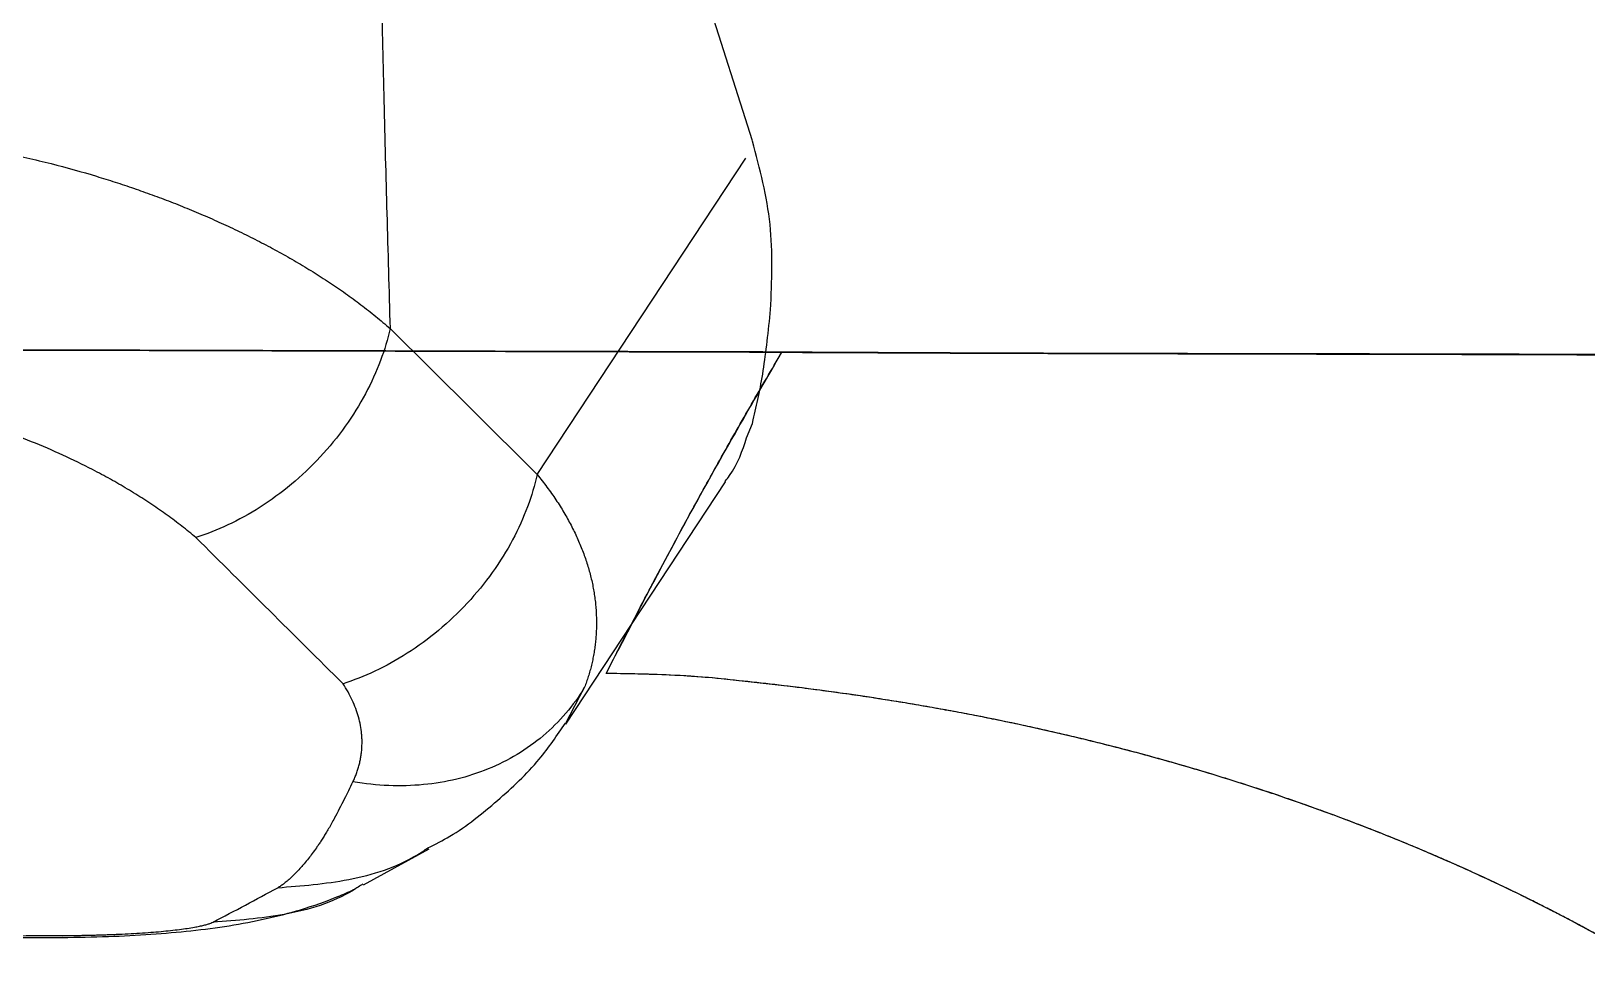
# Model space of a CAD drawing. Extents: x 956 to 1028, y 499 to 635.
# Drawn here: x 981.09 to 983.815, y 581.276 to 582.888 of the extents above; entities that cross this region are included whole.
import ezdxf

# ---------------------------------------------------------------- set-up
doc = ezdxf.new("R2010")
doc.units = 0
doc.header["$MEASUREMENT"] = 0
doc.layers.add('1', color=4, linetype='Continuous')

# ---------------------------------------------------------------- blocks, each defined once
blk = doc.blocks.new('2020 HS PILLOW')
at = {"layer": '1', "color": 2}
for p, q in [((-5.8034, -0.0127), (-5.8027, -0.0108)), ((-6.3305, -0.1013), (-6.4452, -0.1647)), ((-6.6848, -0.3827), (-6.9647, -0.8072)), ((-6.6841, -0.3831), (-6.7176, -0.4473)), ((-6.6345, -0.8199), (-6.9998, -1.374)), ((-7.0118, -1.4041), (-6.3581, -3.4563))]:
    blk.add_line(p, q, dxfattribs=at)
at = {"layer": '1', "color": 2, "flags": 128}
for points in [[(-6.3769, -1.0757), (-6.5212, -0.9324), (-6.6345, -0.8199)], [(-7.0014, -0.8843), (-7.0115, -0.9091), (-7.0128, -0.9158)]]:
    blk.add_lwpolyline(points, dxfattribs=at)
at = {"layer": '1', "color": 2}
for points, knots in [([(5.8034, -0.0127), (5.5758, -0.0117), (5.1207, -0.0097), (4.4379, -0.0073), (3.7551, -0.0052), (3.0724, -0.0034), (2.3896, -0.0021), (1.7069, -0.001), (1.0241, -0.0003), (0.3414, 0), (-0.3414, 0), (-1.0241, -0.0003), (-1.7069, -0.001), (-2.3896, -0.0021), (-3.0724, -0.0034), (-3.7551, -0.0052), (-4.4379, -0.0073), (-5.1207, -0.0097), (-5.5758, -0.0117), (-5.8034, -0.0127)], [0, 0, 0, 0, 0.058824, 0.117648, 0.176472, 0.235295, 0.294119, 0.352942, 0.411765, 0.470588, 0.529412, 0.588235, 0.647058, 0.705881, 0.764705, 0.823528, 0.882352, 0.941176, 1, 1, 1, 1]), ([(5.8027, -0.0093), (4.0523, -0.005), (0.1838, 0.0045), (-3.6846, -0.0044), (-5.8027, -0.0093)], [0, 0, 0, 0, 0.452479, 1, 1, 1, 1]), ([(-5.8027, -0.0093), (-5.8297, -0.0097), (-5.8824, -0.0105), (-5.9826, -0.0157), (-6.0994, -0.0281), (-6.2065, -0.0517), (-6.2748, -0.0761), (-6.3056, -0.0893), (-6.3155, -0.0942), (-6.3167, -0.0947)], [0, 0, 0, 0, 0.134155, 0.260922, 0.509099, 0.767284, 0.920658, 0.990549, 1, 1, 1, 1]), ([(-5.8034, -0.0127), (-5.8066, -0.0127), (-5.8131, -0.0127), (-5.8227, -0.0128), (-5.8323, -0.0129), (-5.8418, -0.0131), (-5.8512, -0.0133), (-5.8605, -0.0135), (-5.8698, -0.0138), (-5.879, -0.0141), (-5.8881, -0.0144), (-5.9086, -0.0152), (-5.9394, -0.0168), (-5.9768, -0.0197), (-6.0091, -0.0232), (-6.0301, -0.0264), (-6.0433, -0.0289), (-6.051, -0.0307), (-6.0576, -0.0325), (-6.063, -0.0343), (-6.0657, -0.0356), (-6.067, -0.0362)], [0, 0, 0, 0, 0.02507, 0.049985, 0.074783, 0.099504, 0.124186, 0.148867, 0.173587, 0.198385, 0.223298, 0.248366, 0.368821, 0.491766, 0.615218, 0.740909, 0.792607, 0.844158, 0.895769, 0.947648, 1, 1, 1, 1]), ([(-6.3294, -0.103), (-6.3239, -0.0993), (-6.2827, -0.0719), (-6.193, -0.045), (-6.1086, -0.0391), (-6.067, -0.0362)], [0, 0, 0, 0, 0.072984, 0.542572, 1, 1, 1, 1]), ([(-6.1802, -0.0964), (-6.2218, -0.0997), (-6.306, -0.1063), (-6.3958, -0.1341), (-6.4372, -0.162), (-6.4432, -0.166)], [0, 0, 0, 0, 0.454798, 0.921395, 1, 1, 1, 1]), ([(-6.2796, -0.2181), (-6.2778, -0.2149), (-6.2744, -0.2087), (-6.2695, -0.1999), (-6.2647, -0.192), (-6.2602, -0.1847), (-6.2559, -0.178), (-6.2519, -0.172), (-6.2468, -0.1647), (-6.2408, -0.1564), (-6.2337, -0.147), (-6.2271, -0.139), (-6.22, -0.1309), (-6.2129, -0.1233), (-6.2053, -0.1157), (-6.1982, -0.1092), (-6.1916, -0.1038), (-6.1856, -0.0994), (-6.182, -0.0974), (-6.1802, -0.0964)], [0, 0, 0, 0, 0.048239, 0.094105, 0.137612, 0.178773, 0.217603, 0.254119, 0.288334, 0.355559, 0.417313, 0.487162, 0.539223, 0.617936, 0.695814, 0.772891, 0.849237, 0.924916, 1, 1, 1, 1]), ([(-6.4432, -0.166), (-6.4562, -0.1726), (-6.4996, -0.1944), (-6.5652, -0.248), (-6.6353, -0.3127), (-6.6694, -0.3631), (-6.6841, -0.3847)], [0, 0, 0, 0, 0.1360178, 0.4531227, 0.7648096, 1, 1, 1, 1]), ([(-6.2796, -0.2181), (-6.2856, -0.2294), (-6.2969, -0.2506), (-6.3072, -0.2718), (-6.312, -0.2817)], [0, 0, 0, 0, 0.535521, 1, 1, 1, 1]), ([(-6.7176, -0.4473), (-6.6981, -0.4152), (-6.6735, -0.3865), (-6.6164, -0.3383), (-6.5838, -0.3187), (-6.5132, -0.2898), (-6.4752, -0.2806), (-6.3957, -0.2731), (-6.3542, -0.2747), (-6.312, -0.2817)], [0, 0, 0, 0, 0.25, 0.25, 0.5, 0.5, 0.75, 0.75, 1, 1, 1, 1]), ([(-6.312, -0.2817), (-6.3131, -0.2841), (-6.3154, -0.2891), (-6.3183, -0.2965), (-6.3208, -0.304), (-6.323, -0.3115), (-6.3247, -0.3191), (-6.3261, -0.3268), (-6.3271, -0.3345), (-6.3277, -0.3422), (-6.3279, -0.35), (-6.3278, -0.3579), (-6.327, -0.3681), (-6.3253, -0.3807), (-6.3219, -0.3954), (-6.3171, -0.4101), (-6.311, -0.4247), (-6.3036, -0.4392), (-6.2976, -0.4488), (-6.2946, -0.4535)], [0, 0, 0, 0, 0.043075, 0.086204, 0.129425, 0.172775, 0.216288, 0.260003, 0.303954, 0.348175, 0.392703, 0.437569, 0.482807, 0.568238, 0.653695, 0.73939, 0.825535, 0.912337, 1, 1, 1, 1]), ([(-6.6345, -0.8199), (-6.6375, -0.8162), (-6.6434, -0.8089), (-6.6518, -0.7979), (-6.6599, -0.7868), (-6.6675, -0.7757), (-6.6747, -0.7646), (-6.6815, -0.7534), (-6.6879, -0.7423), (-6.6939, -0.7311), (-6.6996, -0.72), (-6.7048, -0.7089), (-6.7096, -0.6978), (-6.7141, -0.6867), (-6.7182, -0.6756), (-6.7218, -0.6646), (-6.7252, -0.6536), (-6.7281, -0.6426), (-6.7307, -0.6317), (-6.7329, -0.6208), (-6.7347, -0.61), (-6.7362, -0.5992), (-6.7373, -0.5886), (-6.738, -0.5779), (-6.7384, -0.5674), (-6.7385, -0.5569), (-6.7382, -0.5465), (-6.7376, -0.5362), (-6.7367, -0.5259), (-6.7354, -0.5158), (-6.7338, -0.5057), (-6.7319, -0.4957), (-6.7296, -0.4858), (-6.7271, -0.476), (-6.7242, -0.4663), (-6.7211, -0.4568), (-6.7188, -0.4504), (-6.7176, -0.4473)], [0, 0, 0, 0, 0.031376, 0.062576, 0.093602, 0.124453, 0.155132, 0.185639, 0.215975, 0.24614, 0.276136, 0.305964, 0.335624, 0.365117, 0.394446, 0.423609, 0.452609, 0.481447, 0.510123, 0.538639, 0.566995, 0.595193, 0.623235, 0.65112, 0.678851, 0.706428, 0.733853, 0.761126, 0.78825, 0.815225, 0.842053, 0.868735, 0.895272, 0.921665, 0.947917, 0.974028, 1, 1, 1, 1]), ([(-6.6345, -0.8199), (-6.6264, -0.7833), (-6.6122, -0.7442), (-6.5812, -0.6863), (-6.5693, -0.6671), (-6.5428, -0.6299), (-6.5281, -0.6119), (-6.4964, -0.5778), (-6.4795, -0.5617), (-6.4441, -0.5322), (-6.4258, -0.5188), (-6.3697, -0.4829), (-6.3312, -0.4652), (-6.2946, -0.4535)], [0, 0, 0, 0, 0.25, 0.25, 0.375, 0.375, 0.5, 0.5, 0.625, 0.625, 0.75, 0.75, 1, 1, 1, 1]), ([(-6.3769, -1.0757), (-6.3688, -1.0391), (-6.3545, -1.0001), (-6.3236, -0.9422), (-6.3117, -0.923), (-6.2851, -0.8858), (-6.2704, -0.8678), (-6.2387, -0.8337), (-6.2218, -0.8177), (-6.1864, -0.7882), (-6.168, -0.7747), (-6.1119, -0.7389), (-6.0734, -0.7212), (-6.0368, -0.7096)], [0, 0, 0, 0, 0.25, 0.25, 0.375, 0.375, 0.5, 0.5, 0.625, 0.625, 0.75, 0.75, 1, 1, 1, 1]), ([(-6.0368, -0.7096), (-6.0328, -0.7129), (-6.0248, -0.7196), (-6.0123, -0.7295), (-5.9996, -0.7392), (-5.9866, -0.7488), (-5.9733, -0.7582), (-5.9597, -0.7675), (-5.9458, -0.7766), (-5.9315, -0.7856), (-5.917, -0.7945), (-5.9022, -0.8032), (-5.8871, -0.8118), (-5.8717, -0.8202), (-5.8277, -0.8433), (-5.7511, -0.8785), (-5.6348, -0.9199), (-5.5113, -0.9529), (-5.412, -0.9712), (-5.3425, -0.9804), (-5.304, -0.9847), (-5.2654, -0.9881), (-5.2268, -0.9906), (-5.1881, -0.9923), (-5.1493, -0.9932), (-5.1234, -0.993), (-5.1105, -0.9929)], [0, 0, 0, 0, 0.019849, 0.039658, 0.059434, 0.079184, 0.098913, 0.118627, 0.138334, 0.158039, 0.177748, 0.197468, 0.217205, 0.236965, 0.256754, 0.383221, 0.508368, 0.63284, 0.755204, 0.790767, 0.826041, 0.861081, 0.895941, 0.930676, 0.965344, 1, 1, 1, 1]), ([(-6.9637, -0.8079), (-6.9664, -0.8113), (-6.9855, -0.8353), (-6.994, -0.8617), (-7.0014, -0.8843)], [0, 0, 0, 0, 0.141502, 1, 1, 1, 1]), ([(-7.0128, -0.9158), (-7.0191, -0.9426), (-7.0316, -0.9958), (-7.0396, -1.0713), (-7.0435, -1.1087)], [0, 0, 0, 0, 0.504529, 1, 1, 1, 1]), ([(-5.1101, -1.442), (-5.118, -1.4421), (-5.1338, -1.4422), (-5.1576, -1.4422), (-5.1816, -1.4419), (-5.2059, -1.4413), (-5.2304, -1.4405), (-5.2552, -1.4395), (-5.2801, -1.4383), (-5.3053, -1.4367), (-5.3306, -1.435), (-5.3561, -1.433), (-5.3819, -1.4308), (-5.4077, -1.4283), (-5.4337, -1.4255), (-5.4598, -1.4225), (-5.4861, -1.4193), (-5.5358, -1.4127), (-5.6072, -1.4018), (-5.6976, -1.3846), (-5.7829, -1.365), (-5.848, -1.3469), (-5.8957, -1.332), (-5.9282, -1.3211), (-5.9607, -1.3096), (-5.9932, -1.2974), (-6.0255, -1.2845), (-6.0576, -1.2709), (-6.0895, -1.2566), (-6.121, -1.2416), (-6.1522, -1.2259), (-6.1828, -1.2095), (-6.2129, -1.1925), (-6.2423, -1.1747), (-6.271, -1.1563), (-6.299, -1.1372), (-6.326, -1.1173), (-6.3522, -1.0969), (-6.3687, -1.0828), (-6.3769, -1.0757)], [0, 0, 0, 0, 0.015046, 0.030262, 0.045649, 0.061207, 0.076938, 0.092841, 0.108917, 0.125166, 0.141587, 0.158181, 0.174947, 0.191885, 0.208994, 0.226272, 0.243719, 0.261334, 0.325871, 0.38892, 0.450368, 0.510128, 0.535099, 0.560601, 0.586626, 0.613167, 0.640216, 0.667762, 0.695796, 0.724306, 0.75328, 0.782703, 0.812563, 0.842844, 0.873531, 0.904607, 0.936056, 0.967859, 1, 1, 1, 1]), ([(-6.3461, -3.4261), (-6.346, -3.3869), (-6.3457, -3.3087), (-6.3455, -3.1913), (-6.3455, -3.0739), (-6.3457, -2.9566), (-6.3462, -2.8392), (-6.3468, -2.7218), (-6.3476, -2.6045), (-6.3487, -2.4871), (-6.3499, -2.3698), (-6.3515, -2.2421), (-6.3534, -2.105), (-6.3558, -1.9584), (-6.3585, -1.8119), (-6.3619, -1.6502), (-6.3661, -1.4717), (-6.3712, -1.2755), (-6.375, -1.1429), (-6.3769, -1.0757)], [0, 0, 0, 0, 0.050086, 0.100152, 0.150197, 0.200224, 0.250231, 0.30022, 0.350192, 0.400146, 0.450084, 0.500006, 0.563112, 0.625003, 0.68697, 0.750001, 0.831127, 0.914459, 1, 1, 1, 1]), ([(-7.0435, -1.1085), (-7.0456, -1.1585), (-7.0499, -1.258), (-7.0245, -1.3554), (-7.0119, -1.4038)], [0, 0, 0, 0, 0.502463, 1, 1, 1, 1])]:
    blk.add_open_spline(points, degree=3, knots=knots, dxfattribs=at)
for points in [[(-6.067, -0.0362), (-6.1047, -0.0559), (-6.1425, -0.0759), (-6.1802, -0.0964)], [(-6.2946, -0.4535), (-6.2086, -0.5388), (-6.1227, -0.6242), (-6.0368, -0.7096)]]:
    blk.add_open_spline(points, degree=3, dxfattribs=at)
blk = doc.blocks.new('2026 SX')
at = {"layer": '1', "color": 3}
for points, knots in [([(26.509, 70.099), (26.491, 70.0991), (26.4304, 70.0994), (26.3028, 70.0996), (26.0655, 70.1002), (25.6156, 70.1015), (25.0071, 70.1032), (24.2413, 70.1048), (23.7308, 70.1056), (23.4459, 70.106)], [0, 0, 0, 0, 0.017616, 0.059327, 0.125, 0.25, 0.5, 0.720963, 1, 1, 1, 1]), ([(23.4461, 70.1059), (23.6893, 70.1055), (24.1019, 70.105), (24.6103, 70.1039), (25.1302, 70.1028), (25.6092, 70.1015), (26.0567, 70.1002), (26.293, 70.0996), (26.4222, 70.0993), (26.4873, 70.099), (26.5089, 70.0989)], [0, 0, 0, 0, 0.238182, 0.404178, 0.497988, 0.747361, 0.873423, 0.936259, 0.978835, 1, 1, 1, 1]), ([(26.2013, 69.5363), (26.2097, 69.5528), (26.2272, 69.5873), (26.2547, 69.6407), (26.2848, 69.698), (26.3173, 69.7591), (26.357, 69.8323), (26.4033, 69.9159), (26.4556, 70.0081), (26.4911, 70.0687), (26.5089, 70.0989)], [0, 0, 0, 0, 0.085155, 0.177683, 0.277591, 0.384888, 0.49958, 0.66629, 0.833095, 1, 1, 1, 1]), ([(26.2013, 69.5363), (26.2514, 69.6334), (26.3507, 69.826), (26.4565, 70.0085), (26.5089, 70.0989)], [0, 0, 0, 0, 0.504292, 1, 1, 1, 1]), ([(28.2736, 70.0939), (28.2067, 70.0941), (28.1395, 70.0942), (28.0038, 70.0946), (27.9351, 70.0948), (27.8309, 70.095), (27.796, 70.0951), (27.7262, 70.0953), (27.6913, 70.0954), (27.6215, 70.0955), (27.5865, 70.0956), (27.516, 70.0957), (27.4805, 70.0958), (27.4094, 70.0959), (27.3739, 70.096), (27.3032, 70.0961), (27.2505, 70.0962), (27.1968, 70.0963), (27.1607, 70.0964), (27.1424, 70.0964), (27.0874, 70.0965), (27.0503, 70.0966), (26.9959, 70.0968), (26.9779, 70.0968), (26.9427, 70.0969), (26.9254, 70.097), (26.8737, 70.0971), (26.8395, 70.0973), (26.7859, 70.0975), (26.7677, 70.0976), (26.7293, 70.0978), (26.7088, 70.0979), (26.6402, 70.0982), (26.5845, 70.0985), (26.5089, 70.0989)], [0, 0, 0, 0, 0.125, 0.125, 0.25, 0.25, 0.3125, 0.3125, 0.375, 0.375, 0.4375, 0.4375, 0.5, 0.5, 0.5625, 0.5625, 0.625, 0.65625, 0.65625, 0.6875, 0.6875, 0.75, 0.75, 0.78125, 0.78125, 0.8125, 0.8125, 0.875, 0.875, 0.90625, 0.90625, 0.9375, 0.9375, 1, 1, 1, 1]), ([(26.5089, 70.0987), (26.5729, 70.0985), (26.6712, 70.098), (26.8395, 70.0972), (27.0876, 70.0965), (27.4248, 70.0957), (27.8447, 70.0947), (28.1209, 70.0938), (28.2736, 70.0934)], [0, 0, 0, 0, 0.108775, 0.167075, 0.286235, 0.530449, 0.740431, 1, 1, 1, 1]), ([(27.9905, 69.0487), (27.99, 69.0489), (27.9889, 69.0496), (27.987, 69.0507), (27.9846, 69.0521), (27.9817, 69.0537), (27.9782, 69.0557), (27.9743, 69.0579), (27.9699, 69.0604), (27.965, 69.0631), (27.9596, 69.0662), (27.9537, 69.0695), (27.9473, 69.073), (27.9403, 69.0768), (27.9329, 69.0809), (27.9249, 69.0852), (27.9165, 69.0898), (27.9075, 69.0946), (27.898, 69.0997), (27.888, 69.105), (27.8775, 69.1105), (27.8665, 69.1162), (27.8549, 69.1221), (27.8428, 69.1283), (27.8302, 69.1346), (27.8171, 69.1412), (27.8035, 69.1479), (27.7893, 69.1548), (27.7745, 69.1619), (27.7593, 69.1692), (27.7435, 69.1766), (27.7271, 69.1841), (27.7103, 69.1918), (27.6928, 69.1997), (27.6748, 69.2076), (27.6563, 69.2157), (27.6372, 69.2239), (27.6176, 69.2322), (27.5974, 69.2405), (27.5766, 69.249), (27.5552, 69.2575), (27.5333, 69.2662), (27.5108, 69.2748), (27.4877, 69.2835), (27.4641, 69.2923), (27.4398, 69.3011), (27.415, 69.3099), (27.3896, 69.3187), (27.3635, 69.3275), (27.3369, 69.3363), (27.3097, 69.345), (27.2819, 69.3538), (27.2534, 69.3625), (27.2244, 69.3711), (27.1947, 69.3797), (27.1645, 69.3882), (27.1336, 69.3966), (27.1021, 69.4049), (27.07, 69.413), (27.0373, 69.4211), (27.004, 69.429), (26.97, 69.4368), (26.9354, 69.4445), (26.9002, 69.4519), (26.8644, 69.4592), (26.8279, 69.4663), (26.7909, 69.4732), (26.7531, 69.4798), (26.7148, 69.4863), (26.6757, 69.4925), (26.636, 69.4984), (26.5956, 69.5041), (26.5544, 69.5096), (26.5127, 69.5147), (26.4708, 69.5195), (26.4287, 69.5242), (26.3843, 69.5288), (26.333, 69.5325), (26.2712, 69.5352), (26.2259, 69.5359), (26.2013, 69.5363)], [0, 0, 0, 0, 0.000884, 0.002073, 0.003567, 0.005366, 0.00747, 0.00988, 0.012593, 0.015612, 0.018936, 0.022564, 0.026496, 0.030732, 0.035273, 0.040117, 0.045265, 0.050716, 0.056469, 0.062525, 0.068883, 0.075541, 0.0825, 0.089759, 0.097316, 0.105171, 0.113324, 0.121774, 0.130521, 0.139564, 0.148903, 0.158539, 0.16847, 0.178696, 0.189219, 0.200037, 0.211151, 0.22256, 0.234266, 0.246268, 0.258568, 0.271164, 0.284059, 0.297252, 0.310744, 0.324534, 0.338623, 0.353012, 0.367699, 0.382686, 0.397973, 0.413559, 0.429446, 0.445633, 0.46212, 0.478908, 0.495998, 0.513388, 0.531081, 0.549075, 0.567371, 0.58597, 0.604872, 0.624076, 0.643583, 0.663395, 0.683514, 0.703948, 0.724702, 0.745784, 0.7672, 0.78896, 0.811071, 0.833541, 0.856222, 0.878573, 0.901167, 0.927703, 0.960664, 1, 1, 1, 1]), ([(27.9905, 69.0487), (27.9809, 69.0541), (27.9584, 69.0669), (27.9194, 69.0883), (27.8801, 69.1092), (27.8339, 69.1329), (27.7549, 69.172), (27.6637, 69.2132), (27.5192, 69.2728), (27.351, 69.3341), (27.1813, 69.3845), (27.0654, 69.4143), (27.004, 69.4291), (26.9424, 69.4431), (26.8806, 69.4561), (26.8185, 69.4682), (26.7562, 69.4794), (26.6936, 69.4898), (26.6307, 69.4993), (26.5675, 69.508), (26.5044, 69.5158), (26.4417, 69.5228), (26.3744, 69.53), (26.2943, 69.5347), (26.2348, 69.5357), (26.2013, 69.5363)], [0, 0, 0, 0, 0.0177923, 0.0416104, 0.0714246, 0.0893126, 0.1249926, 0.2130038, 0.249978, 0.3757846, 0.4999845, 0.5337, 0.5674209, 0.6011483, 0.6348831, 0.668627, 0.7023964, 0.7362171, 0.7701144, 0.8041139, 0.8382348, 0.8718637, 0.9049781, 0.9465146, 1, 1, 1, 1])]:
    blk.add_open_spline(points, degree=3, knots=knots, dxfattribs=at)
at = {"layer": '1', "color": 3, "rotation": 180}
blk.add_blockref('2020 HS PILLOW', (19.4457, 69.0647), dxfattribs=at)

msp = doc.modelspace()

# ---------------------------------------------------------------- block references
at = {"layer": '1'}
msp.add_blockref('2026 SX', (955.8964, 512.2273), dxfattribs=at)

doc.saveas('drawing.dxf')
